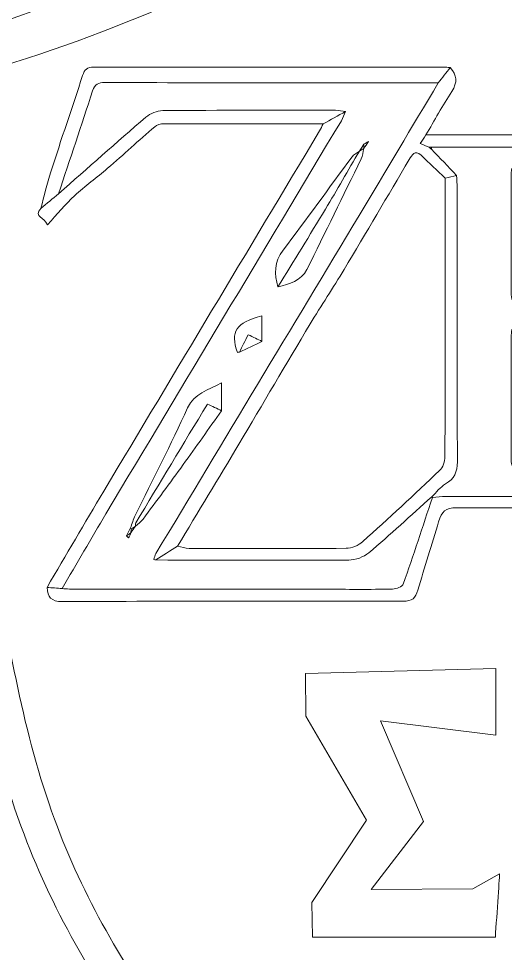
# Model space of a CAD drawing. Header units: inches. Extents: x 0 to 12, y 0 to 12.
# Drawn here: x 10.2 to 10.726, y 2.563 to 3.574 of the extents above; entities that cross this region are included whole.
import ezdxf

# ---------------------------------------------------------------- set-up
doc = ezdxf.new("R2010")
doc.units = ezdxf.units.IN
doc.header["$MEASUREMENT"] = 0

msp = doc.modelspace()

# ---------------------------------------------------------------- linework, layer by layer
at = {"color": 250, "lineweight": 0}
msp.add_arc((9.578, 5.3747), 1.9029, 284.1261, 312.9293, dxfattribs=at)
at = {"color": 5, "lineweight": 0}
msp.add_arc((9.6455, 5.2484), 1.8077, 284.1261, 312.9293, dxfattribs=at)
for points, knots in [([(10.667, 3.5209), (10.6627, 3.5154), (10.6583, 3.5099), (10.654, 3.5044), (10.5339, 3.5044), (10.4137, 3.5044), (10.2936, 3.5047), (10.2865, 3.5047), (10.2826, 3.503), (10.2803, 3.4958), (10.2683, 3.4586), (10.2558, 3.4216), (10.2435, 3.3845), (10.2371, 3.3792), (10.2307, 3.3739), (10.2243, 3.3686), (10.2278, 3.3818), (10.2309, 3.3952), (10.2351, 3.4082), (10.2463, 3.443), (10.2582, 3.4776), (10.2695, 3.5124), (10.2716, 3.5187), (10.2743, 3.5215), (10.2814, 3.5215), (10.4083, 3.5212), (10.5352, 3.5213), (10.6621, 3.5212), (10.6637, 3.5212), (10.6654, 3.521), (10.667, 3.5209)], [0, 0, 0, 0, 1, 1, 1, 2, 2, 2, 3, 3, 3, 4, 4, 4, 5, 5, 5, 6, 6, 6, 7, 7, 7, 8, 8, 8, 9, 9, 9, 10, 10, 10, 10]), ([(10.667, 3.5209), (10.6744, 3.5127), (10.6749, 3.5048), (10.6686, 3.4952), (10.6586, 3.4798), (10.6499, 3.4637), (10.6406, 3.448), (10.6387, 3.445), (10.6368, 3.4421), (10.6345, 3.4387), (10.6382, 3.4371), (10.6411, 3.4359), (10.6441, 3.4347), (10.6449, 3.434), (10.6458, 3.4333), (10.6466, 3.4327), (10.6557, 3.4232), (10.6647, 3.4137), (10.6738, 3.4041), (10.6697, 3.4032), (10.6656, 3.4023), (10.6614, 3.4013), (10.6528, 3.4095), (10.6442, 3.4178), (10.6355, 3.426), (10.6286, 3.4324), (10.6255, 3.4262), (10.6227, 3.4216), (10.5992, 3.382), (10.576, 3.3422), (10.5523, 3.3027), (10.5404, 3.2828), (10.5274, 3.2635), (10.5154, 3.2436), (10.4896, 3.2003), (10.4641, 3.1568), (10.4383, 3.1135), (10.4164, 3.0767), (10.3942, 3.0401), (10.3722, 3.0034), (10.3643, 2.9984), (10.3564, 2.9934), (10.3485, 2.9884), (10.3485, 2.9884), (10.3485, 2.9884), (10.3485, 2.9884), (10.3478, 2.9887), (10.3471, 2.9888), (10.3464, 2.9888), (10.3472, 2.9911), (10.3476, 2.9935), (10.3488, 2.9955), (10.422, 3.1174), (10.4953, 3.2392), (10.5685, 3.3611), (10.5972, 3.4087), (10.6255, 3.4566), (10.654, 3.5044), (10.6583, 3.5099), (10.6627, 3.5154), (10.667, 3.5209)], [0, 0, 0, 0, 1, 1, 1, 2, 2, 2, 3, 3, 3, 4, 4, 4, 5, 5, 5, 6, 6, 6, 7, 7, 7, 8, 8, 8, 9, 9, 9, 10, 10, 10, 11, 11, 11, 12, 12, 12, 13, 13, 13, 14, 14, 14, 15, 15, 15, 16, 16, 16, 17, 17, 17, 18, 18, 18, 19, 19, 19, 20, 20, 20, 20]), ([(10.5537, 3.4733), (10.5501, 3.4737), (10.5466, 3.4746), (10.543, 3.4747), (10.4807, 3.4747), (10.4184, 3.4749), (10.3561, 3.4744), (10.3499, 3.4743), (10.3427, 3.4713), (10.338, 3.4673), (10.3062, 3.44), (10.2749, 3.4122), (10.2435, 3.3845), (10.2558, 3.4216), (10.2683, 3.4586), (10.2803, 3.4958), (10.2826, 3.503), (10.2865, 3.5047), (10.2936, 3.5047), (10.4137, 3.5044), (10.5339, 3.5044), (10.654, 3.5044), (10.6255, 3.4566), (10.5972, 3.4087), (10.5685, 3.3611), (10.4953, 3.2392), (10.422, 3.1174), (10.3488, 2.9955), (10.3476, 2.9935), (10.3472, 2.9911), (10.3464, 2.9888), (10.3471, 2.9887), (10.3478, 2.9885), (10.3485, 2.9884), (10.3485, 2.9884), (10.3485, 2.9884), (10.3485, 2.9884), (10.4181, 2.9882), (10.4877, 2.9879), (10.5572, 2.9883), (10.5645, 2.9884), (10.5733, 2.9915), (10.5788, 2.9962), (10.602, 3.0157), (10.6243, 3.0365), (10.6469, 3.0567), (10.6469, 3.0567), (10.6476, 3.0558), (10.6476, 3.0558), (10.6372, 3.0246), (10.6271, 2.9934), (10.6162, 2.9624), (10.6151, 2.9595), (10.6087, 2.957), (10.6046, 2.9569), (10.5799, 2.9564), (10.5551, 2.9567), (10.5303, 2.9567), (10.4412, 2.9567), (10.3522, 2.9567), (10.2632, 2.9567), (10.2579, 2.9567), (10.2526, 2.9572), (10.2473, 2.9574), (10.2631, 2.9844), (10.2787, 3.0116), (10.2947, 3.0384), (10.3795, 3.1801), (10.4644, 3.3217), (10.5492, 3.4634), (10.5511, 3.4665), (10.5522, 3.47), (10.5537, 3.4733)], [0, 0, 0, 0, 1, 1, 1, 2, 2, 2, 3, 3, 3, 4, 4, 4, 5, 5, 5, 6, 6, 6, 7, 7, 7, 8, 8, 8, 9, 9, 9, 10, 10, 10, 11, 11, 11, 12, 12, 12, 13, 13, 13, 14, 14, 14, 15, 15, 15, 16, 16, 16, 17, 17, 17, 18, 18, 18, 19, 19, 19, 20, 20, 20, 21, 21, 21, 22, 22, 22, 23, 23, 23, 24, 24, 24, 24]), ([(10.5537, 3.4733), (10.5456, 3.4689), (10.5376, 3.4644), (10.5295, 3.46), (10.4721, 3.4601), (10.4147, 3.4603), (10.3573, 3.4602), (10.3539, 3.4602), (10.3499, 3.459), (10.3474, 3.4569), (10.3303, 3.4421), (10.3136, 3.4268), (10.2965, 3.412), (10.2848, 3.4018), (10.2721, 3.3928), (10.2608, 3.3823), (10.2509, 3.3731), (10.2422, 3.3626), (10.2314, 3.3509), (10.2282, 3.3592), (10.2163, 3.3592), (10.2243, 3.3686), (10.2307, 3.3739), (10.2371, 3.3792), (10.2435, 3.3845), (10.2749, 3.4122), (10.3062, 3.44), (10.338, 3.4673), (10.3427, 3.4713), (10.3499, 3.4743), (10.3561, 3.4744), (10.4184, 3.4749), (10.4807, 3.4747), (10.543, 3.4747), (10.5466, 3.4746), (10.5501, 3.4737), (10.5537, 3.4733)], [0, 0, 0, 0, 1, 1, 1, 2, 2, 2, 3, 3, 3, 4, 4, 4, 5, 5, 5, 6, 6, 6, 7, 7, 7, 8, 8, 8, 9, 9, 9, 10, 10, 10, 11, 11, 11, 12, 12, 12, 12]), ([(10.2473, 2.9574), (10.2419, 2.9579), (10.2365, 2.9583), (10.2311, 2.9588), (10.2515, 2.9935), (10.2717, 3.0283), (10.2924, 3.0628), (10.37, 3.1928), (10.4479, 3.3226), (10.5257, 3.4525), (10.5271, 3.4549), (10.5282, 3.4575), (10.5295, 3.46), (10.5376, 3.4644), (10.5456, 3.4689), (10.5537, 3.4733), (10.5522, 3.47), (10.5511, 3.4665), (10.5492, 3.4634), (10.4644, 3.3217), (10.3795, 3.1801), (10.2947, 3.0384), (10.2787, 3.0116), (10.2631, 2.9844), (10.2473, 2.9574)], [0, 0, 0, 0, 1, 1, 1, 2, 2, 2, 3, 3, 3, 4, 4, 4, 5, 5, 5, 6, 6, 6, 7, 7, 7, 8, 8, 8, 8]), ([(11.0091, 3.4476), (11.0049, 3.4433), (11.0006, 3.439), (10.9964, 3.4347), (10.9523, 3.4347), (10.9083, 3.4347), (10.8643, 3.4347), (10.8589, 3.4483), (10.8533, 3.4389), (10.8478, 3.4348), (10.8468, 3.4348), (10.8459, 3.4347), (10.8449, 3.4347), (10.7789, 3.4347), (10.7129, 3.4347), (10.647, 3.4347), (10.646, 3.4347), (10.645, 3.4347), (10.6441, 3.4347), (10.6411, 3.4359), (10.6382, 3.4371), (10.6345, 3.4387), (10.6368, 3.4421), (10.6387, 3.445), (10.6406, 3.448), (10.7598, 3.448), (10.879, 3.448), (10.9981, 3.448), (11.0018, 3.448), (11.0055, 3.4477), (11.0091, 3.4476)], [0, 0, 0, 0, 1, 1, 1, 2, 2, 2, 3, 3, 3, 4, 4, 4, 5, 5, 5, 6, 6, 6, 7, 7, 7, 8, 8, 8, 9, 9, 9, 10, 10, 10, 10]), ([(10.5736, 3.438), (10.5736, 3.438), (10.5737, 3.438), (10.5737, 3.438), (10.572, 3.4356), (10.5704, 3.4331), (10.5687, 3.4306), (10.5687, 3.4306), (10.5687, 3.4306), (10.5687, 3.4306), (10.566, 3.4286), (10.5627, 3.4271), (10.5608, 3.4245), (10.5359, 3.3909), (10.5118, 3.3566), (10.4862, 3.3235), (10.4762, 3.3104), (10.4769, 3.2977), (10.4805, 3.2837), (10.4929, 3.287), (10.5056, 3.2899), (10.512, 3.3027), (10.5317, 3.3424), (10.5512, 3.3823), (10.5706, 3.4222), (10.5722, 3.4255), (10.5725, 3.4296), (10.5734, 3.4333), (10.5734, 3.4333), (10.5734, 3.4332), (10.5734, 3.4332), (10.5751, 3.4358), (10.5767, 3.4383), (10.5784, 3.4409), (10.5768, 3.4399), (10.5752, 3.4389), (10.5736, 3.438)], [0, 0, 0, 0, 1, 1, 1, 2, 2, 2, 3, 3, 3, 4, 4, 4, 5, 5, 5, 6, 6, 6, 7, 7, 7, 8, 8, 8, 9, 9, 9, 10, 10, 10, 11, 11, 11, 12, 12, 12, 12]), ([(10.5734, 3.4333), (10.5719, 3.4324), (10.5703, 3.4315), (10.5687, 3.4306), (10.5704, 3.4331), (10.572, 3.4356), (10.5737, 3.438), (10.5736, 3.4364), (10.5735, 3.4348), (10.5734, 3.4332), (10.5734, 3.4332), (10.5734, 3.4333), (10.5734, 3.4333)], [0, 0, 0, 0, 1, 1, 1, 2, 2, 2, 3, 3, 3, 4, 4, 4, 4]), ([(10.5734, 3.4332), (10.5735, 3.4348), (10.5736, 3.4364), (10.5737, 3.438), (10.5737, 3.438), (10.5736, 3.438), (10.5736, 3.438), (10.5752, 3.4389), (10.5768, 3.4399), (10.5784, 3.4409), (10.5767, 3.4383), (10.5751, 3.4358), (10.5734, 3.4332)], [0, 0, 0, 0, 1, 1, 1, 2, 2, 2, 3, 3, 3, 4, 4, 4, 4]), ([(10.5784, 3.4409), (10.5768, 3.4399), (10.5752, 3.4389), (10.5736, 3.438), (10.5752, 3.4389), (10.5768, 3.4399), (10.5784, 3.4409)], [0, 0, 0, 0, 1, 1, 1, 2, 2, 2, 2]), ([(11.214, 3.4287), (11.2418, 3.4168), (11.2621, 3.3979), (11.2762, 3.3705), (11.2956, 3.333), (11.3044, 3.2937), (11.3044, 3.252), (11.3044, 3.2433), (11.303, 3.2345), (11.3022, 3.2258), (11.3028, 3.2175), (11.3055, 3.2086), (11.3036, 3.2009), (11.298, 3.1778), (11.2907, 3.1551), (11.2838, 3.1324), (11.282, 3.1266), (11.2795, 3.1211), (11.2773, 3.1155), (11.2667, 3.1042), (11.2561, 3.0928), (11.2456, 3.0813), (11.2452, 3.0809), (11.2455, 3.0798), (11.2454, 3.079), (11.2454, 3.079), (11.2455, 3.0792), (11.2455, 3.0792), (11.222, 3.0588), (11.192, 3.0543), (11.1635, 3.0467), (11.1551, 3.0444), (11.1458, 3.0447), (11.1368, 3.0447), (10.9825, 3.0446), (10.8282, 3.0444), (10.6739, 3.0449), (10.662, 3.0449), (10.6574, 3.0405), (10.6544, 3.0298), (10.6474, 3.005), (10.6391, 2.9805), (10.6319, 2.9558), (10.6294, 2.9472), (10.6258, 2.9437), (10.6161, 2.9438), (10.4932, 2.944), (10.3702, 2.9439), (10.2473, 2.9434), (10.2357, 2.9434), (10.2313, 2.9482), (10.2311, 2.9588), (10.2365, 2.9583), (10.2419, 2.9579), (10.2473, 2.9574), (10.2526, 2.9572), (10.2579, 2.9567), (10.2632, 2.9567), (10.3522, 2.9567), (10.4412, 2.9567), (10.5303, 2.9567), (10.5551, 2.9567), (10.5799, 2.9564), (10.6046, 2.9569), (10.6087, 2.957), (10.6151, 2.9595), (10.6162, 2.9624), (10.6271, 2.9934), (10.6372, 3.0246), (10.6476, 3.0558), (10.6524, 3.0562), (10.6572, 3.057), (10.6621, 3.0571), (10.7198, 3.0571), (10.7776, 3.0571), (10.8354, 3.0571), (10.8397, 3.0571), (10.844, 3.0575), (10.8493, 3.0577), (10.8493, 3.0764), (10.8494, 3.0938), (10.8493, 3.1112), (10.849, 3.1478), (10.8487, 3.1844), (10.8483, 3.2209), (10.8521, 3.2249), (10.8559, 3.2288), (10.8597, 3.2327), (10.8609, 3.2296), (10.8633, 3.2265), (10.8633, 3.2234), (10.8636, 3.1753), (10.8636, 3.1273), (10.8637, 3.0792), (10.8625, 3.0737), (10.8609, 3.0682), (10.8603, 3.0626), (10.8601, 3.0609), (10.8625, 3.059), (10.8637, 3.0572), (10.9254, 3.0572), (10.9871, 3.0572), (11.0498, 3.0572), (11.0498, 3.0691), (11.0499, 3.0792), (11.0498, 3.0893), (11.0495, 3.1333), (11.0492, 3.1772), (11.0489, 3.2212), (11.0528, 3.2258), (11.0567, 3.2304), (11.0606, 3.2351), (11.0619, 3.232), (11.0642, 3.2289), (11.0642, 3.2258), (11.0645, 3.1783), (11.0646, 3.1309), (11.0647, 3.0835), (11.063, 3.0752), (11.0614, 3.0669), (11.0597, 3.0586), (11.0637, 3.0581), (11.0677, 3.057), (11.0716, 3.0571), (11.0989, 3.0576), (11.1261, 3.0581), (11.1533, 3.0591), (11.212, 3.0613), (11.2564, 3.094), (11.2752, 3.1495), (11.2897, 3.1921), (11.2917, 3.236), (11.2875, 3.2806), (11.2819, 3.34), (11.2622, 3.3905), (11.2065, 3.4206), (11.209, 3.4233), (11.2115, 3.426), (11.214, 3.4287)], [0, 0, 0, 0, 1, 1, 1, 2, 2, 2, 3, 3, 3, 4, 4, 4, 5, 5, 5, 6, 6, 6, 7, 7, 7, 8, 8, 8, 9, 9, 9, 10, 10, 10, 11, 11, 11, 12, 12, 12, 13, 13, 13, 14, 14, 14, 15, 15, 15, 16, 16, 16, 17, 17, 17, 18, 18, 18, 19, 19, 19, 20, 20, 20, 21, 21, 21, 22, 22, 22, 23, 23, 23, 24, 24, 24, 25, 25, 25, 26, 26, 26, 27, 27, 27, 28, 28, 28, 29, 29, 29, 30, 30, 30, 31, 31, 31, 32, 32, 32, 33, 33, 33, 34, 34, 34, 35, 35, 35, 36, 36, 36, 37, 37, 37, 38, 38, 38, 39, 39, 39, 40, 40, 40, 41, 41, 41, 42, 42, 42, 43, 43, 43, 44, 44, 44, 45, 45, 45, 46, 46, 46, 46]), ([(10.5687, 3.4306), (10.5565, 3.4097), (10.5445, 3.3886), (10.532, 3.3678), (10.5151, 3.3396), (10.4977, 3.3117), (10.4805, 3.2837), (10.4769, 3.2977), (10.4762, 3.3104), (10.4862, 3.3235), (10.5118, 3.3566), (10.5359, 3.3909), (10.5608, 3.4245), (10.5627, 3.4271), (10.566, 3.4286), (10.5687, 3.4306)], [0, 0, 0, 0, 1, 1, 1, 2, 2, 2, 3, 3, 3, 4, 4, 4, 5, 5, 5, 5]), ([(10.5734, 3.4333), (10.5725, 3.4296), (10.5722, 3.4255), (10.5706, 3.4222), (10.5512, 3.3823), (10.5317, 3.3424), (10.512, 3.3027), (10.5056, 3.2899), (10.4929, 3.287), (10.4805, 3.2837), (10.4977, 3.3117), (10.5151, 3.3396), (10.532, 3.3678), (10.5445, 3.3886), (10.5565, 3.4097), (10.5687, 3.4306), (10.5687, 3.4306), (10.5687, 3.4306), (10.5687, 3.4306), (10.5703, 3.4315), (10.5719, 3.4324), (10.5734, 3.4333)], [0, 0, 0, 0, 1, 1, 1, 2, 2, 2, 3, 3, 3, 4, 4, 4, 5, 5, 5, 6, 6, 6, 7, 7, 7, 7]), ([(10.647, 3.4347), (10.6469, 3.434), (10.6468, 3.4333), (10.6466, 3.4327), (10.6458, 3.4333), (10.6449, 3.434), (10.6441, 3.4347), (10.645, 3.4347), (10.646, 3.4347), (10.647, 3.4347)], [0, 0, 0, 0, 1, 1, 1, 2, 2, 2, 3, 3, 3, 3]), ([(10.647, 3.4347), (10.7129, 3.4347), (10.7789, 3.4347), (10.8449, 3.4347), (10.8458, 3.4341), (10.8466, 3.4336), (10.8475, 3.4331), (10.8473, 3.3888), (10.8472, 3.3445), (10.8471, 3.3002), (10.834, 3.3337), (10.821, 3.3672), (10.8078, 3.4007), (10.8063, 3.4046), (10.8036, 3.4079), (10.8014, 3.4116), (10.779, 3.4116), (10.7566, 3.4116), (10.7335, 3.4116), (10.7333, 3.4102), (10.7328, 3.4083), (10.7328, 3.4064), (10.7327, 3.3626), (10.7327, 3.3189), (10.7328, 3.2752), (10.7328, 3.2721), (10.7344, 3.2692), (10.7352, 3.2662), (10.7622, 3.259), (10.7755, 3.2634), (10.7909, 3.2845), (10.7953, 3.2904), (10.7998, 3.2961), (10.8042, 3.3019), (10.8042, 3.2671), (10.8042, 3.2322), (10.8042, 3.1945), (10.7951, 3.2082), (10.7879, 3.2194), (10.7802, 3.2303), (10.7781, 3.2333), (10.7745, 3.2371), (10.7714, 3.2373), (10.759, 3.2381), (10.7465, 3.2376), (10.7336, 3.2376), (10.7332, 3.2343), (10.7327, 3.2323), (10.7327, 3.2304), (10.7327, 3.1857), (10.7326, 3.1411), (10.7327, 3.0964), (10.7328, 3.0933), (10.7341, 3.0903), (10.7348, 3.0872), (10.7356, 3.0865), (10.7364, 3.0858), (10.7372, 3.0851), (10.756, 3.0852), (10.7747, 3.0859), (10.7934, 3.0852), (10.8027, 3.0848), (10.806, 3.0883), (10.8086, 3.0965), (10.8215, 3.1381), (10.835, 3.1795), (10.8483, 3.2209), (10.8487, 3.1844), (10.849, 3.1478), (10.8493, 3.1112), (10.8494, 3.0938), (10.8493, 3.0764), (10.8493, 3.0577), (10.844, 3.0575), (10.8397, 3.0571), (10.8354, 3.0571), (10.7776, 3.0571), (10.7198, 3.0571), (10.6621, 3.0571), (10.6572, 3.057), (10.6524, 3.0562), (10.6476, 3.0558), (10.6476, 3.0558), (10.6469, 3.0567), (10.6469, 3.0567), (10.6518, 3.0615), (10.6561, 3.0672), (10.6619, 3.0706), (10.6713, 3.0763), (10.6747, 3.0834), (10.6747, 3.0945), (10.6743, 3.1933), (10.6744, 3.292), (10.6744, 3.3908), (10.6744, 3.3952), (10.674, 3.3997), (10.6738, 3.4041), (10.6647, 3.4137), (10.6557, 3.4232), (10.6466, 3.4327), (10.6468, 3.4333), (10.6469, 3.434), (10.647, 3.4347)], [0, 0, 0, 0, 1, 1, 1, 2, 2, 2, 3, 3, 3, 4, 4, 4, 5, 5, 5, 6, 6, 6, 7, 7, 7, 8, 8, 8, 9, 9, 9, 10, 10, 10, 11, 11, 11, 12, 12, 12, 13, 13, 13, 14, 14, 14, 15, 15, 15, 16, 16, 16, 17, 17, 17, 18, 18, 18, 19, 19, 19, 20, 20, 20, 21, 21, 21, 22, 22, 22, 23, 23, 23, 24, 24, 24, 25, 25, 25, 26, 26, 26, 27, 27, 27, 28, 28, 28, 29, 29, 29, 30, 30, 30, 31, 31, 31, 32, 32, 32, 33, 33, 33, 34, 34, 34, 34]), ([(10.3722, 3.0034), (10.3764, 3.0025), (10.3805, 3.0008), (10.3847, 3.0008), (10.4412, 3.0007), (10.4978, 3.0005), (10.5543, 3.001), (10.5604, 3.0011), (10.5677, 3.0041), (10.5723, 3.0082), (10.6004, 3.0334), (10.6281, 3.0591), (10.6555, 3.0852), (10.659, 3.0885), (10.6612, 3.095), (10.6612, 3.1), (10.6615, 3.2004), (10.6614, 3.3009), (10.6614, 3.4013), (10.6656, 3.4023), (10.6697, 3.4032), (10.6738, 3.4041), (10.674, 3.3997), (10.6744, 3.3952), (10.6744, 3.3908), (10.6744, 3.292), (10.6743, 3.1933), (10.6747, 3.0945), (10.6747, 3.0834), (10.6713, 3.0763), (10.6619, 3.0706), (10.6561, 3.0672), (10.6518, 3.0615), (10.6469, 3.0567), (10.6243, 3.0365), (10.602, 3.0157), (10.5788, 2.9962), (10.5733, 2.9915), (10.5645, 2.9884), (10.5572, 2.9883), (10.4877, 2.9879), (10.4181, 2.9882), (10.3485, 2.9884), (10.3564, 2.9934), (10.3643, 2.9984), (10.3722, 3.0034)], [0, 0, 0, 0, 1, 1, 1, 2, 2, 2, 3, 3, 3, 4, 4, 4, 5, 5, 5, 6, 6, 6, 7, 7, 7, 8, 8, 8, 9, 9, 9, 10, 10, 10, 11, 11, 11, 12, 12, 12, 13, 13, 13, 14, 14, 14, 15, 15, 15, 15]), ([(10.4391, 3.2133), (10.4391, 3.2133), (10.439, 3.2132), (10.439, 3.2132), (10.4471, 3.2171), (10.4553, 3.221), (10.4634, 3.2248), (10.4634, 3.2338), (10.4634, 3.2428), (10.4634, 3.2523), (10.435, 3.2451), (10.4289, 3.2353), (10.4369, 3.2127), (10.4376, 3.2129), (10.4384, 3.2131), (10.4391, 3.2133)], [0, 0, 0, 0, 1, 1, 1, 2, 2, 2, 3, 3, 3, 4, 4, 4, 5, 5, 5, 5]), ([(10.4369, 3.2127), (10.4289, 3.2353), (10.435, 3.2451), (10.4634, 3.2523), (10.4634, 3.2428), (10.4634, 3.2338), (10.4634, 3.2248), (10.4588, 3.227), (10.4542, 3.2292), (10.4484, 3.232), (10.445, 3.2251), (10.442, 3.2192), (10.439, 3.2132), (10.439, 3.2132), (10.4391, 3.2133), (10.4391, 3.2133), (10.4383, 3.2133), (10.4376, 3.2131), (10.4369, 3.2127)], [0, 0, 0, 0, 1, 1, 1, 2, 2, 2, 3, 3, 3, 4, 4, 4, 5, 5, 5, 6, 6, 6, 6]), ([(10.439, 3.2132), (10.442, 3.2192), (10.445, 3.2251), (10.4484, 3.232), (10.4542, 3.2292), (10.4588, 3.227), (10.4634, 3.2248), (10.4553, 3.221), (10.4471, 3.2171), (10.439, 3.2132)], [0, 0, 0, 0, 1, 1, 1, 2, 2, 2, 3, 3, 3, 3]), ([(10.4369, 3.2127), (10.4376, 3.2131), (10.4383, 3.2133), (10.4391, 3.2133), (10.4384, 3.2131), (10.4376, 3.2129), (10.4369, 3.2127)], [0, 0, 0, 0, 1, 1, 1, 2, 2, 2, 2]), ([(10.3216, 3.0177), (10.3233, 3.0202), (10.3249, 3.0226), (10.3265, 3.0251), (10.3265, 3.0251), (10.3266, 3.0251), (10.3266, 3.0251), (10.3293, 3.0276), (10.3327, 3.0297), (10.3348, 3.0326), (10.3494, 3.0521), (10.3639, 3.0717), (10.3782, 3.0915), (10.3922, 3.1108), (10.4058, 3.1304), (10.4197, 3.1498), (10.4197, 3.159), (10.4197, 3.1683), (10.4197, 3.18), (10.4048, 3.1715), (10.3904, 3.1688), (10.383, 3.1528), (10.3651, 3.1136), (10.3453, 3.0753), (10.3264, 3.0365), (10.3243, 3.0322), (10.323, 3.0275), (10.3213, 3.023), (10.3198, 3.0201), (10.3184, 3.0172), (10.317, 3.0144), (10.3177, 3.0136), (10.3184, 3.0129), (10.3191, 3.0122), (10.32, 3.014), (10.3209, 3.0159), (10.3218, 3.0178), (10.3218, 3.0178), (10.3216, 3.0177), (10.3216, 3.0177)], [0, 0, 0, 0, 1, 1, 1, 2, 2, 2, 3, 3, 3, 4, 4, 4, 5, 5, 5, 6, 6, 6, 7, 7, 7, 8, 8, 8, 9, 9, 9, 10, 10, 10, 11, 11, 11, 12, 12, 12, 13, 13, 13, 13]), ([(10.3213, 3.023), (10.323, 3.0275), (10.3243, 3.0322), (10.3264, 3.0365), (10.3453, 3.0753), (10.3651, 3.1136), (10.383, 3.1528), (10.3904, 3.1688), (10.4048, 3.1715), (10.4197, 3.18), (10.4197, 3.1683), (10.4197, 3.159), (10.4197, 3.1498), (10.4147, 3.1522), (10.4097, 3.1545), (10.4044, 3.157), (10.3782, 3.1137), (10.3526, 3.0712), (10.327, 3.0286), (10.3264, 3.0277), (10.3267, 3.0263), (10.3266, 3.0251), (10.3266, 3.0251), (10.3265, 3.0251), (10.3265, 3.0251), (10.3251, 3.0241), (10.3237, 3.0232), (10.3222, 3.0222), (10.3219, 3.0225), (10.3216, 3.0227), (10.3213, 3.023)], [0, 0, 0, 0, 1, 1, 1, 2, 2, 2, 3, 3, 3, 4, 4, 4, 5, 5, 5, 6, 6, 6, 7, 7, 7, 8, 8, 8, 9, 9, 9, 10, 10, 10, 10]), ([(10.3266, 3.0251), (10.3267, 3.0263), (10.3264, 3.0277), (10.327, 3.0286), (10.3526, 3.0712), (10.3782, 3.1137), (10.4044, 3.157), (10.4097, 3.1545), (10.4147, 3.1522), (10.4197, 3.1498), (10.4058, 3.1304), (10.3922, 3.1108), (10.3782, 3.0915), (10.3639, 3.0717), (10.3494, 3.0521), (10.3348, 3.0326), (10.3327, 3.0297), (10.3293, 3.0276), (10.3266, 3.0251)], [0, 0, 0, 0, 1, 1, 1, 2, 2, 2, 3, 3, 3, 4, 4, 4, 5, 5, 5, 6, 6, 6, 6]), ([(10.3218, 3.0178), (10.3202, 3.0167), (10.3186, 3.0155), (10.317, 3.0144), (10.3184, 3.0172), (10.3198, 3.0201), (10.3213, 3.023), (10.3216, 3.0227), (10.3219, 3.0225), (10.3222, 3.0222), (10.322, 3.0207), (10.3218, 3.0192), (10.3216, 3.0177), (10.3216, 3.0177), (10.3218, 3.0178), (10.3218, 3.0178)], [0, 0, 0, 0, 1, 1, 1, 2, 2, 2, 3, 3, 3, 4, 4, 4, 5, 5, 5, 5]), ([(10.3216, 3.0177), (10.3218, 3.0192), (10.322, 3.0207), (10.3222, 3.0222), (10.3237, 3.0232), (10.3251, 3.0241), (10.3265, 3.0251), (10.3249, 3.0226), (10.3233, 3.0202), (10.3216, 3.0177)], [0, 0, 0, 0, 1, 1, 1, 2, 2, 2, 3, 3, 3, 3]), ([(10.3218, 3.0178), (10.3209, 3.0159), (10.32, 3.014), (10.3191, 3.0122), (10.3184, 3.0129), (10.3177, 3.0136), (10.317, 3.0144), (10.3186, 3.0155), (10.3202, 3.0167), (10.3218, 3.0178)], [0, 0, 0, 0, 1, 1, 1, 2, 2, 2, 3, 3, 3, 3]), ([(10.8768, 2.0248), (10.774, 2.1013), (10.5937, 2.2355), (10.3685, 2.4549), (10.2226, 2.7043), (10.1905, 2.8891), (10.1746, 2.987)], [0, 0, 0, 0, 0.0808468, 0.1419248, 0.197496, 0.2597021, 0.2597021, 0.2597021, 0.2597021]), ([(10.3485, 2.9884), (10.3478, 2.9885), (10.3471, 2.9887), (10.3464, 2.9888), (10.3471, 2.9888), (10.3478, 2.9887), (10.3485, 2.9884)], [0, 0, 0, 0, 1, 1, 1, 2, 2, 2, 2])]:
    msp.add_open_spline(points, degree=3, knots=knots, dxfattribs=at)
at = {"color": 250, "lineweight": 0}
msp.add_open_spline([(10.874, 1.9814), (10.7659, 2.0619), (10.576, 2.2031), (10.339, 2.4341), (10.1855, 2.6966), (10.1516, 2.8912), (10.1349, 2.9942)], degree=3, knots=[0, 0, 0, 0, 0.0808468, 0.1419248, 0.197496, 0.2597021, 0.2597021, 0.2597021, 0.2597021], dxfattribs=at)
at = {"color": 2, "lineweight": 0}
msp.add_open_spline([(10.5917, 2.8144), (10.5917, 2.8144), (10.6381, 2.7055), (10.6381, 2.7055), (10.6381, 2.7055), (10.5814, 2.6322), (10.5814, 2.6322), (10.5814, 2.6322), (10.6915, 2.6328), (10.6915, 2.6328), (10.6915, 2.6328), (10.7203, 2.6491), (10.7203, 2.6491), (10.7203, 2.6491), (10.7174, 2.6052), (10.7157, 2.5804), (10.6427, 2.5804), (10.5182, 2.5804), (10.5182, 2.5804), (10.5182, 2.5804), (10.5174, 2.6178), (10.5174, 2.6178), (10.5174, 2.6178), (10.5765, 2.7069), (10.5765, 2.7069), (10.5765, 2.7069), (10.5109, 2.8196), (10.5109, 2.8196), (10.5109, 2.8196), (10.5103, 2.8655), (10.5103, 2.8655), (10.5103, 2.8655), (10.7162, 2.8711), (10.7162, 2.8711), (10.7162, 2.8471), (10.7162, 2.823), (10.7163, 2.7989), (10.7163, 2.7989), (10.5917, 2.8144), (10.5917, 2.8144)], degree=3, knots=[0, 0, 0, 0, 1, 1, 1, 2, 2, 2, 3, 3, 3, 4, 4, 4, 5, 5, 5, 6, 6, 6, 7, 7, 7, 8, 8, 8, 9, 9, 9, 10, 10, 10, 11, 11, 11, 12, 12, 12, 13, 13, 13, 13], dxfattribs=at)

doc.saveas('drawing.dxf')
